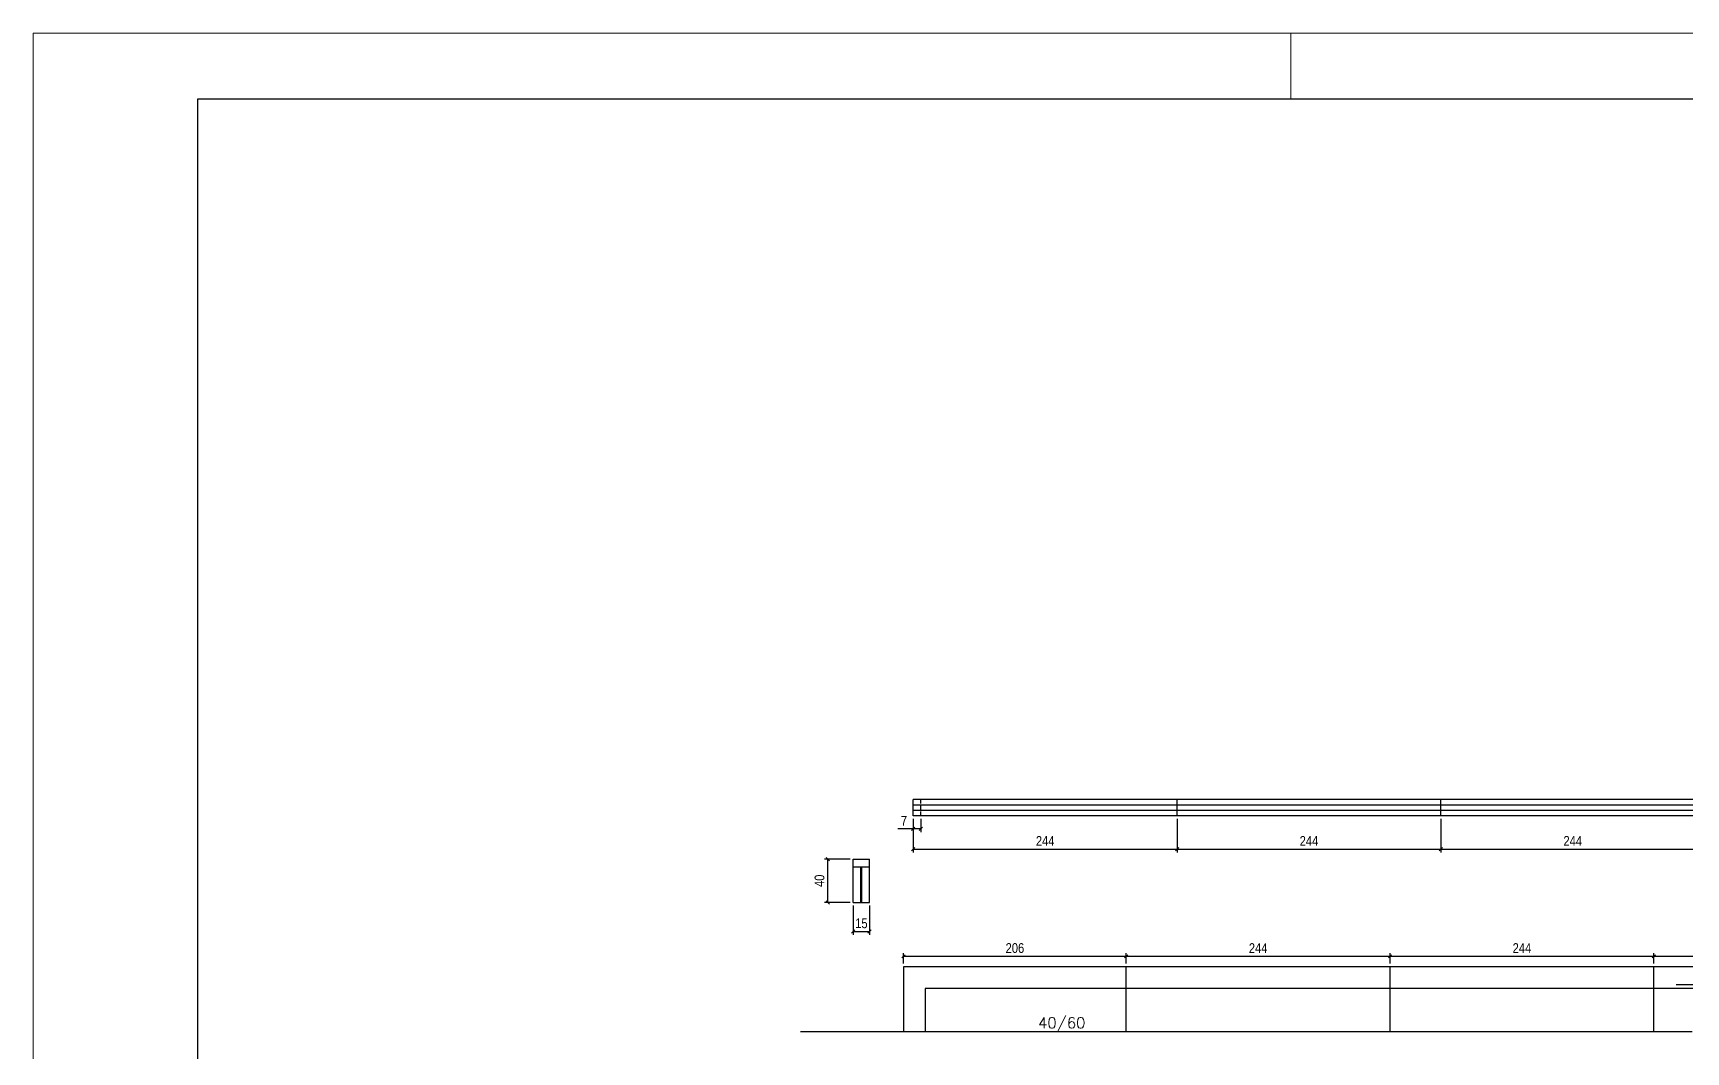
# Model space of a CAD drawing. Extents: x 1860 to 8661, y -614 to 3008.
# Drawn here: x 1860 to 3389, y 2065 to 3008 of the extents above; entities that cross this region are included whole.
import ezdxf
from ezdxf import colors
from ezdxf.entities.mleader import LeaderData, LeaderLine
from ezdxf.math import Vec2, Vec3

# ---------------------------------------------------------------- set-up
doc = ezdxf.new("R2010")
doc.units = 0
doc.linetypes.add('HIDDEN', pattern=[0.375, 0.25, -0.125])
for name, color, linetype in [('COTA', 241, 'Continuous'), ('F-AUX-RED', 1, 'Continuous'), ('F-VIGAS', 3, 'Continuous'), ('F-VIGAS-DIM', 2, 'Continuous'), ('Painéis', 200, 'Continuous'), ('SARR_2.2x7', 40, 'Continuous')]:
    doc.layers.add(name, color=color, linetype=linetype)
doc.layers.add('FOLHA', color=255, linetype='Continuous', lineweight=5)
doc.styles.add('COTA TECNICA-50', font='techl___.ttf', dxfattribs={"height": 9})
doc.styles.add('MCP', font='romans.shx')
doc.styles.get("Standard").update_dxf_attribs({"font": 'arial.ttf'})
doc.dimstyles.new('COTA PAINEL-50', dxfattribs={"dimtxt": 9, "dimasz": 3, "dimexe": 3, "dimexo": 3, "dimgap": 3, "dimtad": 1, "dimdec": 1, "dimzin": 12, "dimdsep": 46, "dimtxsty": 'COTA TECNICA-50', "dimblk1": 'OBLIQUE', "dimblk2": 'OBLIQUE', "dimsah": 1, "dimcen": 0.9, "dimclrd": 4, "dimclre": 4, "dimclrt": 240, "dimadec": 1, "dimazin": 3, "dimtfac": 1, "dimtdec": 1, "dimtmove": 0, "dimatfit": 3, "dimfxl": 1, "dimtolj": 1, "dimtzin": 12, "dimarcsym": 0})

# ---------------------------------------------------------------- blocks, each defined once
blk = doc.blocks.new('_Oblique')
at = {"color": 0, "linetype": 'ByBlock', "lineweight": -2}
blk.add_line((-0.5, -0.5), (0.5, 0.5), dxfattribs=at)
blk = doc.blocks.new('*D316')
at = {"layer": 'COTA', "color": 4, "lineweight": -2, "transparency": 16777216}
for p, q in [((2664.9, 2146.5), (2664.9, 2156.2)), ((2870.9, 2146.5), (2870.9, 2156.2)), ((2664.9, 2153.2), (2870.9, 2153.2))]:
    blk.add_line(p, q, dxfattribs=at)
at = {"layer": 'Defpoints', "color": 0, "transparency": 16777216}
for p in [(2664.9, 2143.5), (2870.9, 2153.2), (2870.9, 2143.5)]:
    blk.add_point(p, dxfattribs=at)
at = {"layer": 'COTA', "color": 4, "lineweight": -2, "transparency": 16777216, "xscale": 3, "yscale": 3, "zscale": 3, "rotation": 180}
blk.add_blockref('_Oblique', (2664.9, 2153.2), dxfattribs=at)
at = {"layer": 'COTA', "color": 4, "lineweight": -2, "transparency": 16777216, "xscale": 3, "yscale": 3, "zscale": 3}
blk.add_blockref('_Oblique', (2870.9, 2153.2), dxfattribs=at)
at = {"layer": 'COTA', "color": 240, "transparency": 16777216, "insert": (2767.9, 2160.8), "char_height": 9, "attachment_point": 5, "style": 'COTA TECNICA-50'}
blk.add_mtext('\\A1;206', dxfattribs=at)
blk = doc.blocks.new('*D317')
at = {"layer": 'COTA', "color": 4, "lineweight": -2, "transparency": 16777216}
for p, q in [((2870.9, 2146.5), (2870.9, 2156.2)), ((3114.9, 2146.5), (3114.9, 2156.2)), ((2870.9, 2153.2), (3114.9, 2153.2))]:
    blk.add_line(p, q, dxfattribs=at)
at = {"layer": 'Defpoints', "color": 0, "transparency": 16777216}
for p in [(2870.9, 2143.5), (3114.9, 2153.2), (3114.9, 2143.5)]:
    blk.add_point(p, dxfattribs=at)
at = {"layer": 'COTA', "color": 4, "lineweight": -2, "transparency": 16777216, "xscale": 3, "yscale": 3, "zscale": 3, "rotation": 180}
blk.add_blockref('_Oblique', (2870.9, 2153.2), dxfattribs=at)
at = {"layer": 'COTA', "color": 4, "lineweight": -2, "transparency": 16777216, "xscale": 3, "yscale": 3, "zscale": 3}
blk.add_blockref('_Oblique', (3114.9, 2153.2), dxfattribs=at)
at = {"layer": 'COTA', "color": 240, "transparency": 16777216, "insert": (2992.9, 2160.8), "char_height": 9, "attachment_point": 5, "style": 'COTA TECNICA-50'}
blk.add_mtext('\\A1;244', dxfattribs=at)
blk = doc.blocks.new('*D318')
at = {"layer": 'COTA', "color": 4, "lineweight": -2, "transparency": 16777216}
for p, q in [((3114.9, 2146.5), (3114.9, 2156.2)), ((3358.9, 2146.5), (3358.9, 2156.2)), ((3114.9, 2153.2), (3358.9, 2153.2))]:
    blk.add_line(p, q, dxfattribs=at)
at = {"layer": 'Defpoints', "color": 0, "transparency": 16777216}
for p in [(3114.9, 2143.5), (3358.9, 2153.2), (3358.9, 2143.5)]:
    blk.add_point(p, dxfattribs=at)
at = {"layer": 'COTA', "color": 4, "lineweight": -2, "transparency": 16777216, "xscale": 3, "yscale": 3, "zscale": 3, "rotation": 180}
blk.add_blockref('_Oblique', (3114.9, 2153.2), dxfattribs=at)
at = {"layer": 'COTA', "color": 4, "lineweight": -2, "transparency": 16777216, "xscale": 3, "yscale": 3, "zscale": 3}
blk.add_blockref('_Oblique', (3358.9, 2153.2), dxfattribs=at)
at = {"layer": 'COTA', "color": 240, "transparency": 16777216, "insert": (3236.9, 2160.8), "char_height": 9, "attachment_point": 5, "style": 'COTA TECNICA-50'}
blk.add_mtext('\\A1;244', dxfattribs=at)
blk = doc.blocks.new('*D319')
at = {"layer": 'COTA', "color": 4, "lineweight": -2, "transparency": 16777216}
for p, q in [((3358.9, 2146.5), (3358.9, 2156.2)), ((3602.9, 2146.5), (3602.9, 2156.2)), ((3358.9, 2153.2), (3602.9, 2153.2))]:
    blk.add_line(p, q, dxfattribs=at)
at = {"layer": 'Defpoints', "color": 0, "transparency": 16777216}
for p in [(3358.9, 2143.5), (3602.9, 2153.2), (3602.9, 2143.5)]:
    blk.add_point(p, dxfattribs=at)
at = {"layer": 'COTA', "color": 4, "lineweight": -2, "transparency": 16777216, "xscale": 3, "yscale": 3, "zscale": 3, "rotation": 180}
blk.add_blockref('_Oblique', (3358.9, 2153.2), dxfattribs=at)
at = {"layer": 'COTA', "color": 4, "lineweight": -2, "transparency": 16777216, "xscale": 3, "yscale": 3, "zscale": 3}
blk.add_blockref('_Oblique', (3602.9, 2153.2), dxfattribs=at)
at = {"layer": 'COTA', "color": 240, "transparency": 16777216, "insert": (3480.9, 2160.8), "char_height": 9, "attachment_point": 5, "style": 'COTA TECNICA-50'}
blk.add_mtext('\\A1;244', dxfattribs=at)
blk = doc.blocks.new('*D338')
at = {"layer": 'COTA', "color": 4, "lineweight": -2, "transparency": 16777216}
for p, q in [((2673.9, 2280.3), (2673.9, 2249.4)), ((2917.9, 2280.3), (2917.9, 2249.4)), ((2673.9, 2252.4), (2917.9, 2252.4))]:
    blk.add_line(p, q, dxfattribs=at)
at = {"layer": 'Defpoints', "color": 0, "transparency": 16777216}
for p in [(2673.9, 2283.3), (2917.9, 2283.3), (2917.9, 2252.4)]:
    blk.add_point(p, dxfattribs=at)
at = {"layer": 'COTA', "color": 4, "lineweight": -2, "transparency": 16777216, "xscale": 3, "yscale": 3, "zscale": 3, "rotation": 180}
blk.add_blockref('_Oblique', (2673.9, 2252.4), dxfattribs=at)
at = {"layer": 'COTA', "color": 4, "lineweight": -2, "transparency": 16777216, "xscale": 3, "yscale": 3, "zscale": 3}
blk.add_blockref('_Oblique', (2917.9, 2252.4), dxfattribs=at)
at = {"layer": 'COTA', "color": 240, "transparency": 16777216, "insert": (2795.9, 2260), "char_height": 9, "attachment_point": 5, "style": 'COTA TECNICA-50'}
blk.add_mtext('\\A1;244', dxfattribs=at)
blk = doc.blocks.new('*D339')
at = {"layer": 'COTA', "color": 4, "lineweight": -2, "transparency": 16777216}
for p, q in [((2673.9, 2280.3), (2673.9, 2268.1)), ((2680.9, 2280.3), (2680.9, 2268.1)), ((2673.9, 2271.1), (2659.7, 2271.1)), ((2680.9, 2271.1), (2673.9, 2271.1))]:
    blk.add_line(p, q, dxfattribs=at)
at = {"layer": 'Defpoints', "color": 0, "transparency": 16777216}
for p in [(2673.9, 2283.3), (2680.9, 2283.3), (2673.9, 2271.1)]:
    blk.add_point(p, dxfattribs=at)
at = {"layer": 'COTA', "color": 4, "lineweight": -2, "transparency": 16777216, "xscale": 3, "yscale": 3, "zscale": 3, "rotation": 180}
blk.add_blockref('_Oblique', (2673.9, 2271.1), dxfattribs=at)
at = {"layer": 'COTA', "color": 4, "lineweight": -2, "transparency": 16777216, "xscale": 3, "yscale": 3, "zscale": 3}
blk.add_blockref('_Oblique', (2680.9, 2271.1), dxfattribs=at)
at = {"layer": 'COTA', "color": 240, "transparency": 16777216, "insert": (2665.3, 2278.7), "char_height": 9, "attachment_point": 5, "style": 'COTA TECNICA-50'}
blk.add_mtext('\\A1;7', dxfattribs=at)
blk = doc.blocks.new('*D340')
at = {"layer": 'COTA', "color": 4, "lineweight": -2, "transparency": 16777216}
for p, q in [((2917.9, 2280.3), (2917.9, 2249.4)), ((3161.9, 2280.3), (3161.9, 2249.4)), ((2917.9, 2252.4), (3161.9, 2252.4))]:
    blk.add_line(p, q, dxfattribs=at)
at = {"layer": 'Defpoints', "color": 0, "transparency": 16777216}
for p in [(2917.9, 2283.3), (3161.9, 2283.3), (3161.9, 2252.4)]:
    blk.add_point(p, dxfattribs=at)
at = {"layer": 'COTA', "color": 4, "lineweight": -2, "transparency": 16777216, "xscale": 3, "yscale": 3, "zscale": 3, "rotation": 180}
blk.add_blockref('_Oblique', (2917.9, 2252.4), dxfattribs=at)
at = {"layer": 'COTA', "color": 4, "lineweight": -2, "transparency": 16777216, "xscale": 3, "yscale": 3, "zscale": 3}
blk.add_blockref('_Oblique', (3161.9, 2252.4), dxfattribs=at)
at = {"layer": 'COTA', "color": 240, "transparency": 16777216, "insert": (3039.9, 2260), "char_height": 9, "attachment_point": 5, "style": 'COTA TECNICA-50'}
blk.add_mtext('\\A1;244', dxfattribs=at)
blk = doc.blocks.new('*D341')
at = {"layer": 'COTA', "color": 4, "lineweight": -2, "transparency": 16777216}
for p, q in [((3161.9, 2280.3), (3161.9, 2249.4)), ((3405.9, 2280.3), (3405.9, 2249.4)), ((3161.9, 2252.4), (3405.9, 2252.4))]:
    blk.add_line(p, q, dxfattribs=at)
at = {"layer": 'Defpoints', "color": 0, "transparency": 16777216}
for p in [(3161.9, 2283.3), (3405.9, 2283.3), (3405.9, 2252.4)]:
    blk.add_point(p, dxfattribs=at)
at = {"layer": 'COTA', "color": 4, "lineweight": -2, "transparency": 16777216, "xscale": 3, "yscale": 3, "zscale": 3, "rotation": 180}
blk.add_blockref('_Oblique', (3161.9, 2252.4), dxfattribs=at)
at = {"layer": 'COTA', "color": 4, "lineweight": -2, "transparency": 16777216, "xscale": 3, "yscale": 3, "zscale": 3}
blk.add_blockref('_Oblique', (3405.9, 2252.4), dxfattribs=at)
at = {"layer": 'COTA', "color": 240, "transparency": 16777216, "insert": (3283.9, 2260), "char_height": 9, "attachment_point": 5, "style": 'COTA TECNICA-50'}
blk.add_mtext('\\A1;244', dxfattribs=at)
blk = doc.blocks.new('*D351')
at = {"layer": 'COTA', "color": 4, "lineweight": -2, "transparency": 16777216}
for p, q in [((2618.4, 2200.1), (2618.4, 2173.1)), ((2633.4, 2200.1), (2633.4, 2173.1)), ((2618.4, 2176.1), (2633.4, 2176.1))]:
    blk.add_line(p, q, dxfattribs=at)
at = {"layer": 'Defpoints', "color": 0, "transparency": 16777216}
for p in [(2618.4, 2203.1), (2633.4, 2203.1), (2633.4, 2176.1)]:
    blk.add_point(p, dxfattribs=at)
at = {"layer": 'COTA', "color": 4, "lineweight": -2, "transparency": 16777216, "xscale": 3, "yscale": 3, "zscale": 3, "rotation": 180}
blk.add_blockref('_Oblique', (2618.4, 2176.1), dxfattribs=at)
at = {"layer": 'COTA', "color": 4, "lineweight": -2, "transparency": 16777216, "xscale": 3, "yscale": 3, "zscale": 3}
blk.add_blockref('_Oblique', (2633.4, 2176.1), dxfattribs=at)
at = {"layer": 'COTA', "color": 240, "transparency": 16777216, "insert": (2625.9, 2183.7), "char_height": 9, "attachment_point": 5, "style": 'COTA TECNICA-50'}
blk.add_mtext('\\A1;15', dxfattribs=at)
blk = doc.blocks.new('*D352')
at = {"layer": 'COTA', "color": 4, "lineweight": -2, "transparency": 16777216}
for p, q in [((2615.4, 2243.1), (2591.8, 2243.1)), ((2594.8, 2203.1), (2594.8, 2243.1)), ((2615.4, 2203.1), (2591.8, 2203.1))]:
    blk.add_line(p, q, dxfattribs=at)
at = {"layer": 'Defpoints', "color": 0, "transparency": 16777216}
for p in [(2594.8, 2243.1), (2618.4, 2243.1), (2618.4, 2203.1)]:
    blk.add_point(p, dxfattribs=at)
at = {"layer": 'COTA', "color": 4, "lineweight": -2, "transparency": 16777216, "xscale": 3, "yscale": 3, "zscale": 3}
for p, rotation in [((2594.8, 2243.1), 90), ((2594.8, 2203.1), 270)]:
    blk.add_blockref('_Oblique', p, dxfattribs=dict(at, rotation=rotation))
at = {"layer": 'COTA', "color": 240, "transparency": 16777216, "insert": (2587.2, 2223.1), "char_height": 9, "attachment_point": 5, "rotation": 90, "style": 'COTA TECNICA-50'}
blk.add_mtext('\\A1;40', dxfattribs=at)
blk = doc.blocks.new('_Dot')
at = {"color": 0, "linetype": 'ByBlock', "lineweight": -2}
blk.add_line((-0.5, 0), (-1, 0), dxfattribs=at)
at = {"color": 0, "linetype": 'ByBlock', "const_width": 0.5}
blk.add_lwpolyline([(-0.25, 0, 1), (0.25, 0, 1)], format="xyb", close=True, dxfattribs=at)

msp = doc.modelspace()

# ---------------------------------------------------------------- linework, layer by layer
at = {"color": 30}
for p, q in [((2012.11, 2946.69), (8600.49, 2946.69)), ((2012.11, -552.63), (2012.11, 2946.69))]:
    msp.add_line(p, q, dxfattribs=at)
at = {"layer": 'F-VIGAS'}
for p, q in [((4558.9, 2123.47), (2684.9, 2123.47)), ((2684.9, 2123.47), (2684.9, 2083.47))]:
    msp.add_line(p, q, dxfattribs=at)
for points in [[(2714.4, 2083.47), (2569.48, 2083.47)], [(3394.4, 2083.47), (2714.4, 2083.47)]]:
    msp.add_lwpolyline(points, dxfattribs=at)
at = {"layer": 'FOLHA'}
for p, q in [((1859.7, 3007.66), (8661.45, 3007.66)), ((3022.99, 3007.66), (3022.99, 2946.69))]:
    msp.add_line(p, q, dxfattribs=at)
at = {"layer": 'FOLHA', "lineweight": 5}
msp.add_line((1859.7, -613.6), (1859.7, 3007.66), dxfattribs=at)
at = {"layer": 'Painéis'}
for p, q in [((4569.9, 2298.34), (2673.9, 2298.34)), ((2673.9, 2283.34), (2673.9, 2298.34)), ((2917.9, 2283.34), (2917.9, 2298.34)), ((3161.9, 2283.34), (3161.9, 2298.34)), ((4569.9, 2283.34), (2673.9, 2283.34)), ((2618.41, 2203.07), (2618.41, 2243.07)), ((2618.41, 2243.07), (2633.41, 2243.07)), ((2633.41, 2203.07), (2633.41, 2243.07)), ((2618.41, 2203.07), (2633.41, 2203.07)), ((4578.9, 2143.47), (2664.9, 2143.47)), ((2664.9, 2143.47), (2664.9, 2083.47)), ((2870.9, 2083.47), (2870.9, 2143.47)), ((3114.9, 2083.47), (3114.9, 2143.47)), ((3358.9, 2083.47), (3358.9, 2143.47))]:
    msp.add_line(p, q, dxfattribs=at)
at = {"layer": 'SARR_2.2x7', "linetype": 'HIDDEN', "ltscale": 15}
msp.add_line((2680.9, 2283.34), (2680.9, 2298.34), dxfattribs=at)
at = {"layer": 'SARR_2.2x7'}
for p, q in [((2673.9, 2293.34), (2917.9, 2293.34)), ((2673.9, 2288.34), (2917.9, 2288.34)), ((2917.9, 2293.34), (3161.9, 2293.34)), ((2917.9, 2288.34), (3161.9, 2288.34)), ((3161.9, 2293.34), (3405.9, 2293.34)), ((3161.9, 2288.34), (3405.9, 2288.34))]:
    msp.add_line(p, q, dxfattribs=at)
at = {"layer": 'SARR_2.2x7', "linetype": 'Continuous'}
for p, q in [((2618.41, 2236.07), (2633.41, 2236.07)), ((2625.41, 2203.07), (2625.41, 2236.07)), ((2626.41, 2203.07), (2626.41, 2236.07))]:
    msp.add_line(p, q, dxfattribs=at)

# ---------------------------------------------------------------- texts
at = {"layer": 'F-VIGAS-DIM', "linetype": 'Continuous', "style": 'MCP'}
msp.add_text('40/60', height=10, dxfattribs=at).set_placement((2789.4, 2086.6))

# ---------------------------------------------------------------- dimensions: what is measured, and where the dimension line sits
at = {"layer": 'COTA'}
for base, p1, p2, picture, middle in [((2673.9, 2271.1), (2680.9, 2283.34), (2673.9, 2283.34), '*D339', (2665.32, 2278.67)), ((2917.9, 2252.43), (2673.9, 2283.34), (2917.9, 2283.34), '*D338', (2795.9, 2260)), ((3161.9, 2252.43), (2917.9, 2283.34), (3161.9, 2283.34), '*D340', (3039.9, 2260)), ((2633.41, 2176.06), (2618.41, 2203.07), (2633.41, 2203.07), '*D351', (2625.91, 2183.66)), ((2870.9, 2153.21), (2664.9, 2143.47), (2870.9, 2143.47), '*D316', (2767.9, 2160.8))]:
    dim = msp.add_linear_dim(base=base, p1=p1, p2=p2, dimstyle='COTA PAINEL-50', dxfattribs=at)
    dim.commit()
    dim.dimension.update_dxf_attribs({"geometry": picture, "text_midpoint": middle})
for base, p1, p2, picture, middle in [((3405.9, 2252.43), (3161.9, 2283.34), (3405.9, 2283.34), '*D341', (3283.9, 2260)), ((3114.9, 2153.21), (2870.9, 2143.47), (3114.9, 2143.47), '*D317', (2992.9, 2160.78)), ((3358.9, 2153.21), (3114.9, 2143.47), (3358.9, 2143.47), '*D318', (3236.9, 2160.78)), ((3602.9, 2153.21), (3358.9, 2143.47), (3602.9, 2143.47), '*D319', (3480.9, 2160.78))]:
    dim = msp.add_linear_dim(base=base, p1=p1, p2=p2, dimstyle='COTA PAINEL-50', override={"dimtmove": 1}, dxfattribs=at)
    dim.commit()
    dim.dimension.update_dxf_attribs({"geometry": picture, "text_midpoint": middle})
dim = msp.add_linear_dim(base=(2594.81, 2243.07), p1=(2618.41, 2203.07), p2=(2618.41, 2243.07), angle=90, dimstyle='COTA PAINEL-50', dxfattribs=at)
dim.commit()
dim.dimension.update_dxf_attribs({"geometry": '*D352', "text_midpoint": (2587.22, 2223.07)})

# ---------------------------------------------------------------- leaders
at = {"layer": 'F-AUX-RED', "linetype": 'Continuous'}
ml = msp.add_multileader_mtext('Standard', dxfattribs=at)
ml.set_content('', color=256)
ml.set_leader_properties()
ml.set_arrow_properties(name='DOT')
ml.build(insert=Vec2(0, 0))
ml.multileader.update_dxf_attribs({"text_right_attachment_type": 6, "text_top_attachment_type": 0, "text_bottom_attachment_type": 0, "dogleg_length": 0.36})
ctx = ml.context
ctx.base_point, ctx.char_height, ctx.landing_gap_size, ctx.plane_origin = Vec3(3379.59, 2126.83), 0.18, 0.09, Vec3(3460.8, 2100.5)
ctx.right_attachment, ctx.top_attachment, ctx.bottom_attachment, ctx.text_align_type = 6, 0, 0, 2
notes = []
notes.append((ctx, [(0, (1, 1, 0), (3444.4, 2126.74), (-1, 0), 64.63, [(0, [(3460.8, 2100.5)], 0, [])])]))
ctx.mtext.insert, ctx.mtext.alignment, ctx.mtext.flow_direction = Vec3(3379.68, 2126.92), 3, 5
for ctx, leaders in notes:
    for number, flags, end, landing, length, lines in leaders:
        leader = LeaderData()
        leader.index, (leader.has_last_leader_line, leader.has_dogleg_vector, leader.attachment_direction) = number, flags
        leader.last_leader_point, leader.dogleg_vector, leader.dogleg_length = Vec3(end), Vec3(landing), length
        for number, points, colour, breaks in lines:
            line = LeaderLine()
            line.index, line.vertices, line.color, line.breaks = number, Vec3.list(points), colors.encode_raw_color(colour), breaks
            leader.lines.append(line)
        ctx.leaders.append(leader)

doc.saveas('drawing.dxf')
